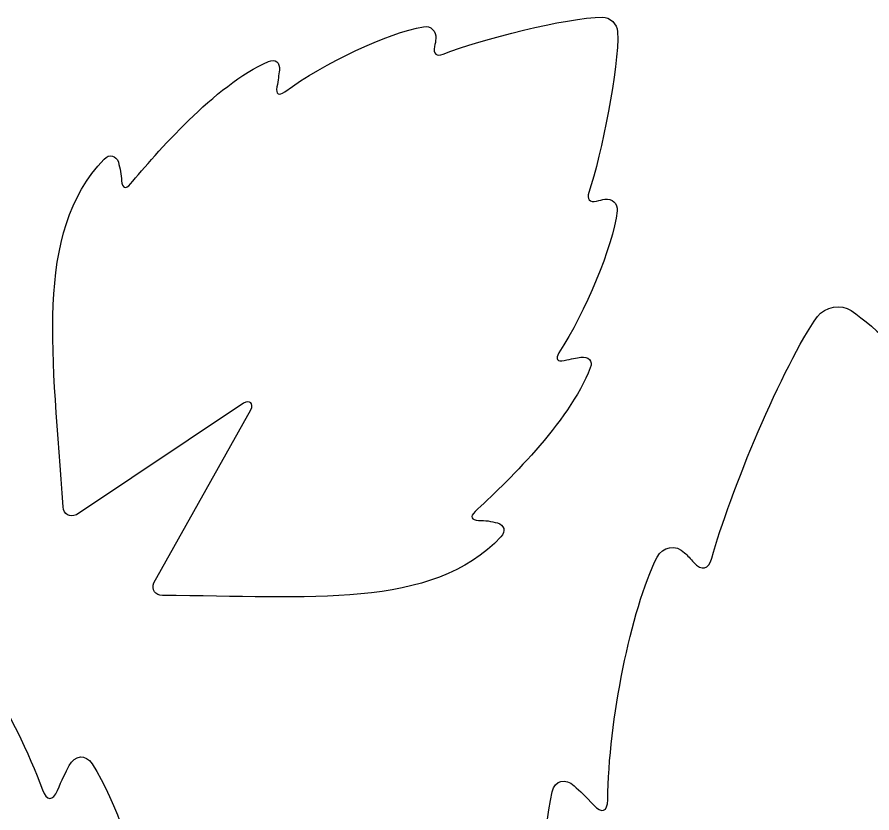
# Model space of a CAD drawing. Header units: centimetres. Extents: x -8.7 to 8.7, y -10.5 to 10.5.
# Drawn here: x 0.79 to 2.107, y 9.243 to 10.468 of the extents above; entities that cross this region are included whole.
import ezdxf

# ---------------------------------------------------------------- set-up
doc = ezdxf.new("R2010")
doc.units = ezdxf.units.CM
doc.header["$MEASUREMENT"] = 0
doc.layers.add('Layer 1', color=7, linetype='Continuous')

msp = doc.modelspace()

# ---------------------------------------------------------------- linework, layer by layer
at = {"layer": 'Layer 1'}
for points in [[(1.53581, 9.66798), (1.54351, 9.67608), (1.54123, 9.68658), (1.53033, 9.68923), (1.53033, 9.68923), (1.5211, 9.69206), (1.51168, 9.69323), (1.50133, 9.69323), (1.50133, 9.69323), (1.48979, 9.6936), (1.4877, 9.6991), (1.49585, 9.70678), (1.49585, 9.70678), (1.5407, 9.74843), (1.641, 9.84325), (1.67339, 9.92808), (1.67339, 9.92808), (1.67776, 9.93906), (1.67061, 9.94618), (1.65905, 9.94446), (1.65905, 9.94446), (1.65196, 9.94353), (1.64381, 9.94181), (1.63341, 9.93959), (1.63341, 9.93959), (1.62232, 9.93694), (1.61912, 9.94179), (1.62515, 9.95105), (1.62515, 9.95105), (1.66624, 10.01455), (1.70733, 10.11335), (1.71503, 10.16973), (1.71503, 10.16973), (1.71604, 10.18119), (1.70677, 10.18986), (1.69579, 10.18777), (1.69579, 10.18777), (1.69142, 10.18721), (1.68748, 10.1861), (1.68317, 10.18499), (1.68317, 10.18499), (1.67224, 10.18234), (1.66732, 10.18777), (1.67116, 10.19817), (1.67116, 10.19817), (1.69087, 10.2573), (1.71767, 10.38989), (1.71556, 10.44582), (1.71556, 10.44582), (1.715, 10.45736), (1.70355, 10.46826), (1.69201, 10.46826), (1.69201, 10.46826), (1.63608, 10.46718), (1.50516, 10.43431), (1.44698, 10.41132), (1.44698, 10.41132), (1.43663, 10.40685), (1.43118, 10.41188), (1.43341, 10.42286), (1.43341, 10.42286), (1.43457, 10.42717), (1.43508, 10.43149), (1.43553, 10.43532), (1.43553, 10.43532), (1.43664, 10.44643), (1.42738, 10.45564), (1.41643, 10.45342), (1.41643, 10.45342), (1.3605, 10.4436), (1.26361, 10.39759), (1.20273, 10.3533), (1.20273, 10.3533), (1.1935, 10.34663), (1.1886, 10.34936), (1.19072, 10.36081), (1.19072, 10.36081), (1.19239, 10.37123), (1.1935, 10.37946), (1.19461, 10.38661), (1.19461, 10.38661), (1.19562, 10.39815), (1.188, 10.40465), (1.1776, 10.39979), (1.1776, 10.39979), (1.09439, 10.36362), (1.00443, 10.25784), (0.96501, 10.21133), (0.96501, 10.21133), (0.95792, 10.20249), (0.95244, 10.20474), (0.95133, 10.21622), (0.95133, 10.21622), (0.95072, 10.22604), (0.94921, 10.23548), (0.94641, 10.24469), (0.94641, 10.24469), (0.94318, 10.25564), (0.93223, 10.25787), (0.92453, 10.24961), (0.92453, 10.24961), (0.81499, 10.13571), (0.84611, 9.94402), (0.86156, 9.71388), (0.86156, 9.71388), (0.86212, 9.70242), (0.87138, 9.6975), (0.88172, 9.70181), (0.88172, 9.70181), (0.88172, 9.70181), (1.13924, 9.87392), (1.13924, 9.87392), (1.13924, 9.87392), (1.14959, 9.87879), (1.15469, 9.87392), (1.1507, 9.86334), (1.1507, 9.86334), (1.1507, 9.86334), (1.00124, 9.5972), (1.00124, 9.5972), (1.00124, 9.5972), (0.99732, 9.58678), (1.00336, 9.57744), (1.01442, 9.57744), (1.01442, 9.57744), (1.24059, 9.57694), (1.42948, 9.5545), (1.53581, 9.66798)], [(2.22008, 8.22709), (2.22008, 8.22709), (2.25844, 8.71797), (2.25844, 8.71797), (2.25844, 8.71797), (2.26281, 8.73607), (2.27379, 8.73773), (2.28305, 8.72183), (2.28305, 8.72183), (2.28305, 8.72183), (2.47432, 8.26003), (2.47432, 8.26003), (2.47432, 8.26003), (2.48414, 8.24402), (2.5011, 8.2431), (2.51205, 8.25783), (2.51205, 8.25783), (2.73938, 8.55316), (2.95364, 8.7816), (2.90922, 9.0325), (2.90922, 9.0325), (2.90599, 9.05047), (2.88956, 9.05758), (2.87527, 9.04607), (2.87527, 9.04607), (2.8632, 9.03633), (2.85283, 9.02474), (2.84249, 9.01218), (2.84249, 9.01218), (2.83154, 8.99784), (2.82156, 9.00011), (2.82, 9.01816), (2.82, 9.01816), (2.80952, 9.11624), (2.7833, 9.33862), (2.70488, 9.46192), (2.70488, 9.46192), (2.69506, 9.47721), (2.67863, 9.47565), (2.66982, 9.45972), (2.66982, 9.45972), (2.6644, 9.4493), (2.65836, 9.43723), (2.65172, 9.42146), (2.65172, 9.42146), (2.64418, 9.40447), (2.63476, 9.40447), (2.62817, 9.42202), (2.62817, 9.42202), (2.58652, 9.53645), (2.49786, 9.68496), (2.43211, 9.74904), (2.43211, 9.74904), (2.41893, 9.76166), (2.39816, 9.75774), (2.38991, 9.74134), (2.38991, 9.74134), (2.38718, 9.73531), (2.38438, 9.72927), (2.38173, 9.72269), (2.38173, 9.72269), (2.37459, 9.70573), (2.3631, 9.70472), (2.35255, 9.71946), (2.35255, 9.71946), (2.29561, 9.80275), (2.14998, 9.96436), (2.07543, 10.01635), (2.07543, 10.01635), (2.06022, 10.02677), (2.03439, 10.02238), (2.02344, 10.00709), (2.02344, 10.00709), (1.97089, 9.93417), (1.88697, 9.73264), (1.86075, 9.63501), (1.86075, 9.63501), (1.85586, 9.61752), (1.8448, 9.61482), (1.8327, 9.62861), (1.8327, 9.62861), (1.82778, 9.63409), (1.82347, 9.63896), (1.81854, 9.64335), (1.81854, 9.64335), (1.80536, 9.65653), (1.78459, 9.65314), (1.77634, 9.63674), (1.77634, 9.63674), (1.73581, 9.55456), (1.70186, 9.38472), (1.70019, 9.26312), (1.70019, 9.26312), (1.70019, 9.24452), (1.6909, 9.24124), (1.67831, 9.25497), (1.67831, 9.25497), (1.6668, 9.26748), (1.65698, 9.2769), (1.6487, 9.28442), (1.6487, 9.28442), (1.63497, 9.29707), (1.61912, 9.29323), (1.61481, 9.27519), (1.61481, 9.27519), (1.58179, 9.13269), (1.63174, 8.91425), (1.65418, 8.81886), (1.65418, 8.81886), (1.65849, 8.80076), (1.65042, 8.79581), (1.63497, 8.80508), (1.63497, 8.80508), (1.62079, 8.8145), (1.60706, 8.82109), (1.59287, 8.82656), (1.59287, 8.82656), (1.57538, 8.83257), (1.56273, 8.82053), (1.56541, 8.8024), (1.56541, 8.8024), (1.60653, 8.55475), (1.88042, 8.41558), (2.18443, 8.21296), (2.18443, 8.21296), (2.19984, 8.20256), (2.21569, 8.20896), (2.22008, 8.22709)], [(1.11018, 8.88892), (1.1069, 8.90696), (1.09036, 8.91419), (1.07623, 8.90265), (1.07623, 8.90265), (1.06469, 8.8923), (1.05379, 8.88122), (1.04384, 8.8687), (1.04384, 8.8687), (1.0323, 8.85441), (1.02307, 8.85663), (1.02085, 8.87471), (1.02085, 8.87471), (1.0105, 8.97218), (0.98481, 9.19456), (0.90584, 9.31842), (0.90584, 9.31842), (0.89602, 9.33377), (0.87959, 9.33205), (0.87078, 9.31564), (0.87078, 9.31564), (0.8653, 9.30529), (0.85932, 9.29315), (0.85268, 9.27738), (0.85268, 9.27738), (0.84554, 9.26084), (0.83575, 9.26076), (0.82971, 9.27831), (0.82971, 9.27831), (0.78746, 9.3924), (0.69885, 9.54131), (0.63305, 9.60499), (0.63305, 9.60499), (0.61987, 9.61801), (0.5991, 9.61362), (0.59085, 9.59779), (0.59085, 9.59779), (0.5881, 9.59176), (0.58543, 9.58572), (0.58259, 9.57919), (0.58259, 9.57919), (0.57555, 9.5622), (0.56449, 9.56048), (0.55359, 9.57594), (0.55359, 9.57594), (0.49665, 9.65857), (0.35089, 9.82084), (0.27641, 9.87227), (0.27641, 9.87227), (0.26101, 9.88269), (0.23532, 9.8783), (0.22497, 9.86341), (0.22497, 9.86341), (0.17179, 9.79009), (0.08797, 9.58843), (0.0617, 9.49156), (0.0617, 9.49156), (0.05723, 9.47399), (0.0463, 9.47119), (0.03363, 9.48495), (0.03363, 9.48495), (0.02876, 9.49043), (0.02442, 9.49532), (0.0195, 9.49979), (0.0195, 9.49979), (0.00627, 9.5123), (-0.01445, 9.50905), (-0.02275, 9.49265), (-0.02275, 9.49265), (-0.06323, 9.41047), (-0.09718, 9.24119), (-0.09882, 9.11908), (-0.09882, 9.11908), (-0.09882, 9.10098), (-0.10752, 9.0976), (-0.12015, 9.11077), (-0.12015, 9.11077), (-0.13222, 9.12339), (-0.14163, 9.13262), (-0.15034, 9.14091), (-0.15034, 9.14091), (-0.16407, 9.15305), (-0.17989, 9.14975), (-0.18373, 9.13165), (-0.18373, 9.13165), (-0.21723, 8.98862), (-0.16727, 8.77055), (-0.14431, 8.67479), (-0.14431, 8.67479), (-0.14053, 8.65722), (-0.14868, 8.65174), (-0.16407, 8.66153), (-0.16407, 8.66153), (-0.17823, 8.67039), (-0.19196, 8.67743), (-0.2063, 8.68286), (-0.2063, 8.68286), (-0.22374, 8.68889), (-0.23628, 8.67688), (-0.23361, 8.65889), (-0.23361, 8.65889), (-0.19196, 8.41068), (0.0814, 8.27212), (0.38541, 8.06932), (0.38541, 8.06932), (0.40081, 8.0589), (0.41668, 8.06556), (0.421, 8.08361), (0.421, 8.08361), (0.421, 8.08361), (0.45926, 8.57446), (0.45926, 8.57446), (0.45926, 8.57446), (0.46381, 8.59256), (0.47471, 8.59422), (0.48395, 8.57883), (0.48395, 8.57883), (0.48395, 8.57883), (0.67567, 8.11642), (0.67567, 8.11642), (0.67567, 8.11642), (0.68509, 8.10057), (0.70202, 8.09946), (0.71356, 8.1143), (0.71356, 8.1143), (0.94032, 8.40954), (1.15463, 8.63798), (1.11018, 8.88892)]]:
    msp.add_open_spline(points, degree=3, knots=[0, 0, 0, 0, 0.030303, 0.030303, 0.030303, 0.030303, 0.0606061, 0.0606061, 0.0606061, 0.0606061, 0.0909091, 0.0909091, 0.0909091, 0.0909091, 0.1212121, 0.1212121, 0.1212121, 0.1212121, 0.1515152, 0.1515152, 0.1515152, 0.1515152, 0.1818182, 0.1818182, 0.1818182, 0.1818182, 0.2121212, 0.2121212, 0.2121212, 0.2121212, 0.2424242, 0.2424242, 0.2424242, 0.2424242, 0.2727273, 0.2727273, 0.2727273, 0.2727273, 0.3030303, 0.3030303, 0.3030303, 0.3030303, 0.3333333, 0.3333333, 0.3333333, 0.3333333, 0.3636364, 0.3636364, 0.3636364, 0.3636364, 0.3939394, 0.3939394, 0.3939394, 0.3939394, 0.4242424, 0.4242424, 0.4242424, 0.4242424, 0.4545455, 0.4545455, 0.4545455, 0.4545455, 0.4848485, 0.4848485, 0.4848485, 0.4848485, 0.5151515, 0.5151515, 0.5151515, 0.5151515, 0.5454545, 0.5454545, 0.5454545, 0.5454545, 0.5757576, 0.5757576, 0.5757576, 0.5757576, 0.6060606, 0.6060606, 0.6060606, 0.6060606, 0.6363636, 0.6363636, 0.6363636, 0.6363636, 0.6666667, 0.6666667, 0.6666667, 0.6666667, 0.6969697, 0.6969697, 0.6969697, 0.6969697, 0.7272727, 0.7272727, 0.7272727, 0.7272727, 0.7575758, 0.7575758, 0.7575758, 0.7575758, 0.7878788, 0.7878788, 0.7878788, 0.7878788, 0.8181818, 0.8181818, 0.8181818, 0.8181818, 0.8484848, 0.8484848, 0.8484848, 0.8484848, 0.8787879, 0.8787879, 0.8787879, 0.8787879, 0.9090909, 0.9090909, 0.9090909, 0.9090909, 0.9393939, 0.9393939, 0.9393939, 0.9393939, 1, 1, 1, 1], dxfattribs=at)

doc.saveas('drawing.dxf')
